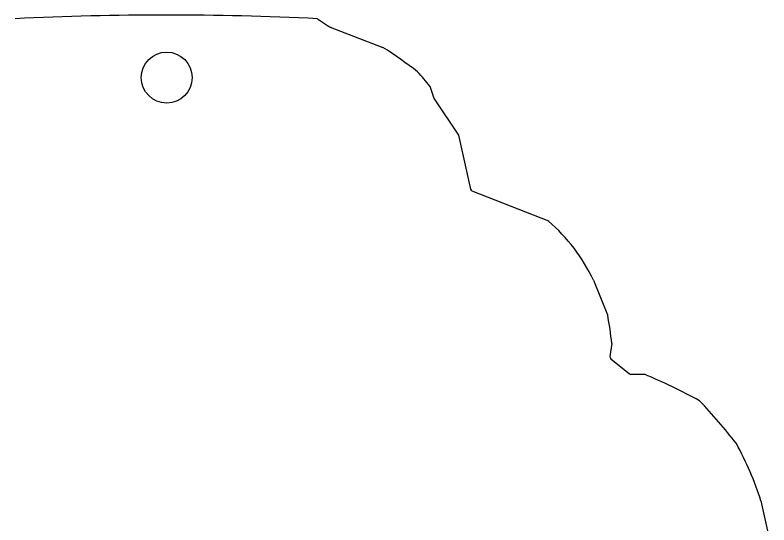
# Model space of a CAD drawing. Header units: millimetres. Extents: x -81 to 81, y -80 to 113.
# Drawn here: x -9.59 to 38.09, y 80.72 to 112.98 of the extents above; entities that cross this region are included whole.
import ezdxf

# ---------------------------------------------------------------- set-up
doc = ezdxf.new("R2010")
doc.units = ezdxf.units.MM
doc.layers.add('CUT_INNER', color=6, linetype='Continuous')
doc.layers.add('CUT_OUTER', color=1, linetype='Continuous')

msp = doc.modelspace()

# ---------------------------------------------------------------- linework, layer by layer
at = {"layer": 'CUT_INNER'}
msp.add_circle((0, 109.0267), 1.61, dxfattribs=at)
at = {"layer": 'CUT_OUTER'}
for points in [[(9.54, 112.7465), (9.5431, 112.7447), (10.3023, 112.2391), (10.3165, 112.2307), (10.3316, 112.2239), (13.6733, 110.939), (13.6761, 110.9377)], [(16.6481, 108.4817), (16.6494, 108.4784), (16.9003, 107.7256)], [(16.9178, 107.6899), (18.4559, 105.383), (18.4577, 105.3801), (18.4586, 105.3768), (19.2158, 101.9682)], [(19.3071, 101.8612), (24.1412, 99.9532), (24.1443, 99.9519)], [(26.9887, 96.2013), (27.8913, 94.01), (27.8923, 94.0071)], [(28.1507, 92.1975), (28.1503, 92.1939), (28.0334, 91.3775)], [(28.0882, 91.2391), (29.273, 90.2919)], [(29.3667, 90.259), (30.2155, 90.259), (30.2189, 90.2589)], [(37.5862, 82.2426), (38.0902, 79.9738)]]:
    msp.add_lwpolyline(points, dxfattribs=at)
for centre, radius, start, end in [((-0.0237, -82.238), 195.2189, 87.191964, 92.808038), ((-4.108, 83.4209), 32.7636, 52.42119, 57.12544), ((5.266, 99.5152), 14.4896, 38.2301, 42.94271), ((17.0426, 107.7731), 0.15, 198.43495, 213.69464), ((19.3622, 102.0007), 0.15, 192.52461, 248.46138), ((16.6754, 91.3336), 11.4044, 25.26661, 49.08665), ((6.1165, 89.9748), 22.146, 5.75999, 10.49058), ((28.1819, 91.3562), 0.15, 171.84849, 231.3576), ((29.3667, 90.409), 0.15, 231.3576, 270), ((13.1262, 50.3019), 43.4593, 61.73315, 66.83989), ((8.6587, 64.7499), 34.5726, 37.6439, 43.57012), ((17.434, 75.7519), 21.1717, 17.85295, 28.53404)]:
    msp.add_arc(centre, radius, start, end, dxfattribs=at)

doc.saveas('drawing.dxf')
